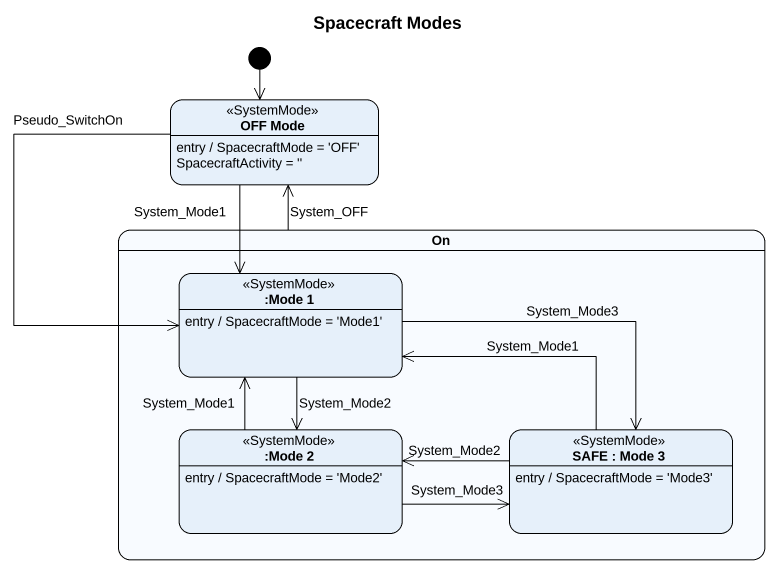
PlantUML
@startuml
title Spacecraft Modes
hide empty description
state "OFF Mode" as OFF_Mode <<SystemMode>>
OFF_Mode : entry / SpacecraftMode = 'OFF' SpacecraftActivity = ''
state "On" as On_ {
  state ":Mode 1" as Mode_1 <<SystemMode>>
  Mode_1 : entry / SpacecraftMode = 'Mode1'
  state ":Mode 2" as Mode_2 <<SystemMode>>
  Mode_2 : entry / SpacecraftMode = 'Mode2'
  state "SAFE : Mode 3" as SAFE <<SystemMode>>
  SAFE : entry / SpacecraftMode = 'Mode3'
}
[*] --> OFF_Mode
OFF_Mode --> Mode_1 : System_Mode1
OFF_Mode --> Mode_1 : Pseudo_SwitchOn
On_ -up-> OFF_Mode : System_OFF
Mode_1 --> Mode_2 : System_Mode2
Mode_1 -right-> SAFE : System_Mode3
Mode_2 -up-> Mode_1 : System_Mode1
Mode_2 -right-> SAFE : System_Mode3
SAFE -left-> Mode_1 : System_Mode1
SAFE -left-> Mode_2 : System_Mode2
@enduml
